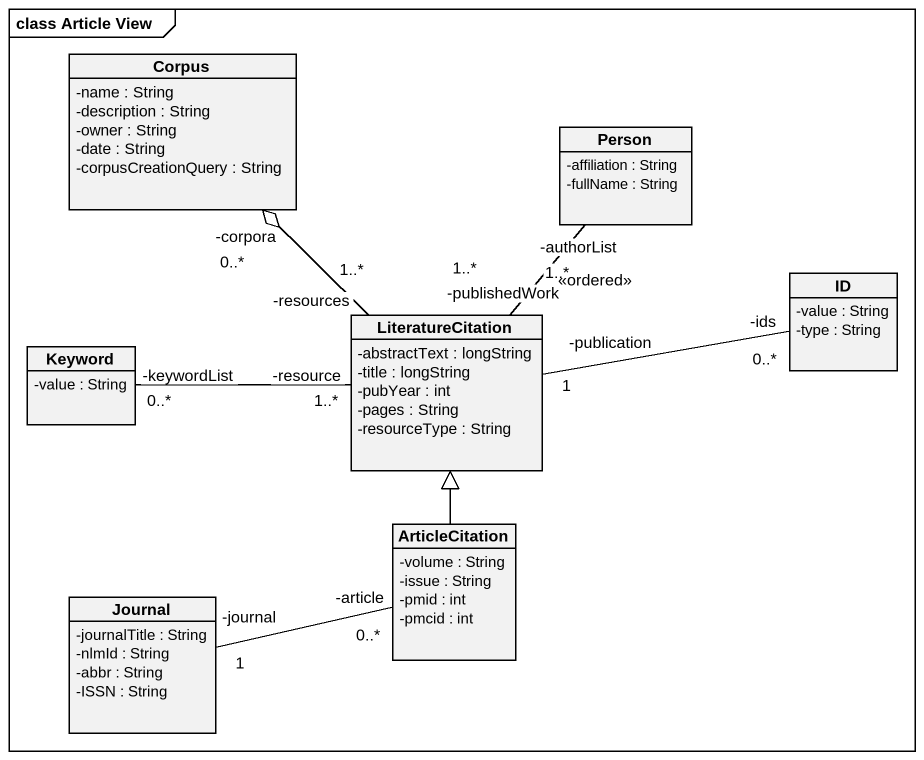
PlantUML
@startuml
mainframe class Article View
hide circle
hide empty members
skinparam classAttributeIconSize 0
class Corpus {
  -name : String
  -description : String
  -owner : String
  -date : String
  -corpusCreationQuery : String
}
class "Person" as Person_ {
  -affiliation : String
  -fullName : String
}
class ID {
  -value : String
  -type : String
}
class Keyword {
  -value : String
}
class LiteratureCitation {
  -abstractText : longString
  -title : longString
  -pubYear : int
  -pages : String
  -resourceType : String
}
class ArticleCitation {
  -volume : String
  -issue : String
  -pmid : int
  -pmcid : int
}
class Journal {
  -journalTitle : String
  -nlmId : String
  -abbr : String
  -ISSN : String
}
Corpus "-corpora\n0..*" o-- "-resources\n1..*" LiteratureCitation
Keyword "-keywordList\n0..*" -right- "-resource\n1..*" LiteratureCitation
LiteratureCitation "-publishedWork\n1..*" -up- "-authorList\n1..*" Person_ : <<ordered>>
LiteratureCitation "-publication\n1" -right- "-ids\n0..*" ID
ArticleCitation -up-|> LiteratureCitation
ArticleCitation "-article\n0..*" -left- "-journal\n1" Journal
@enduml
